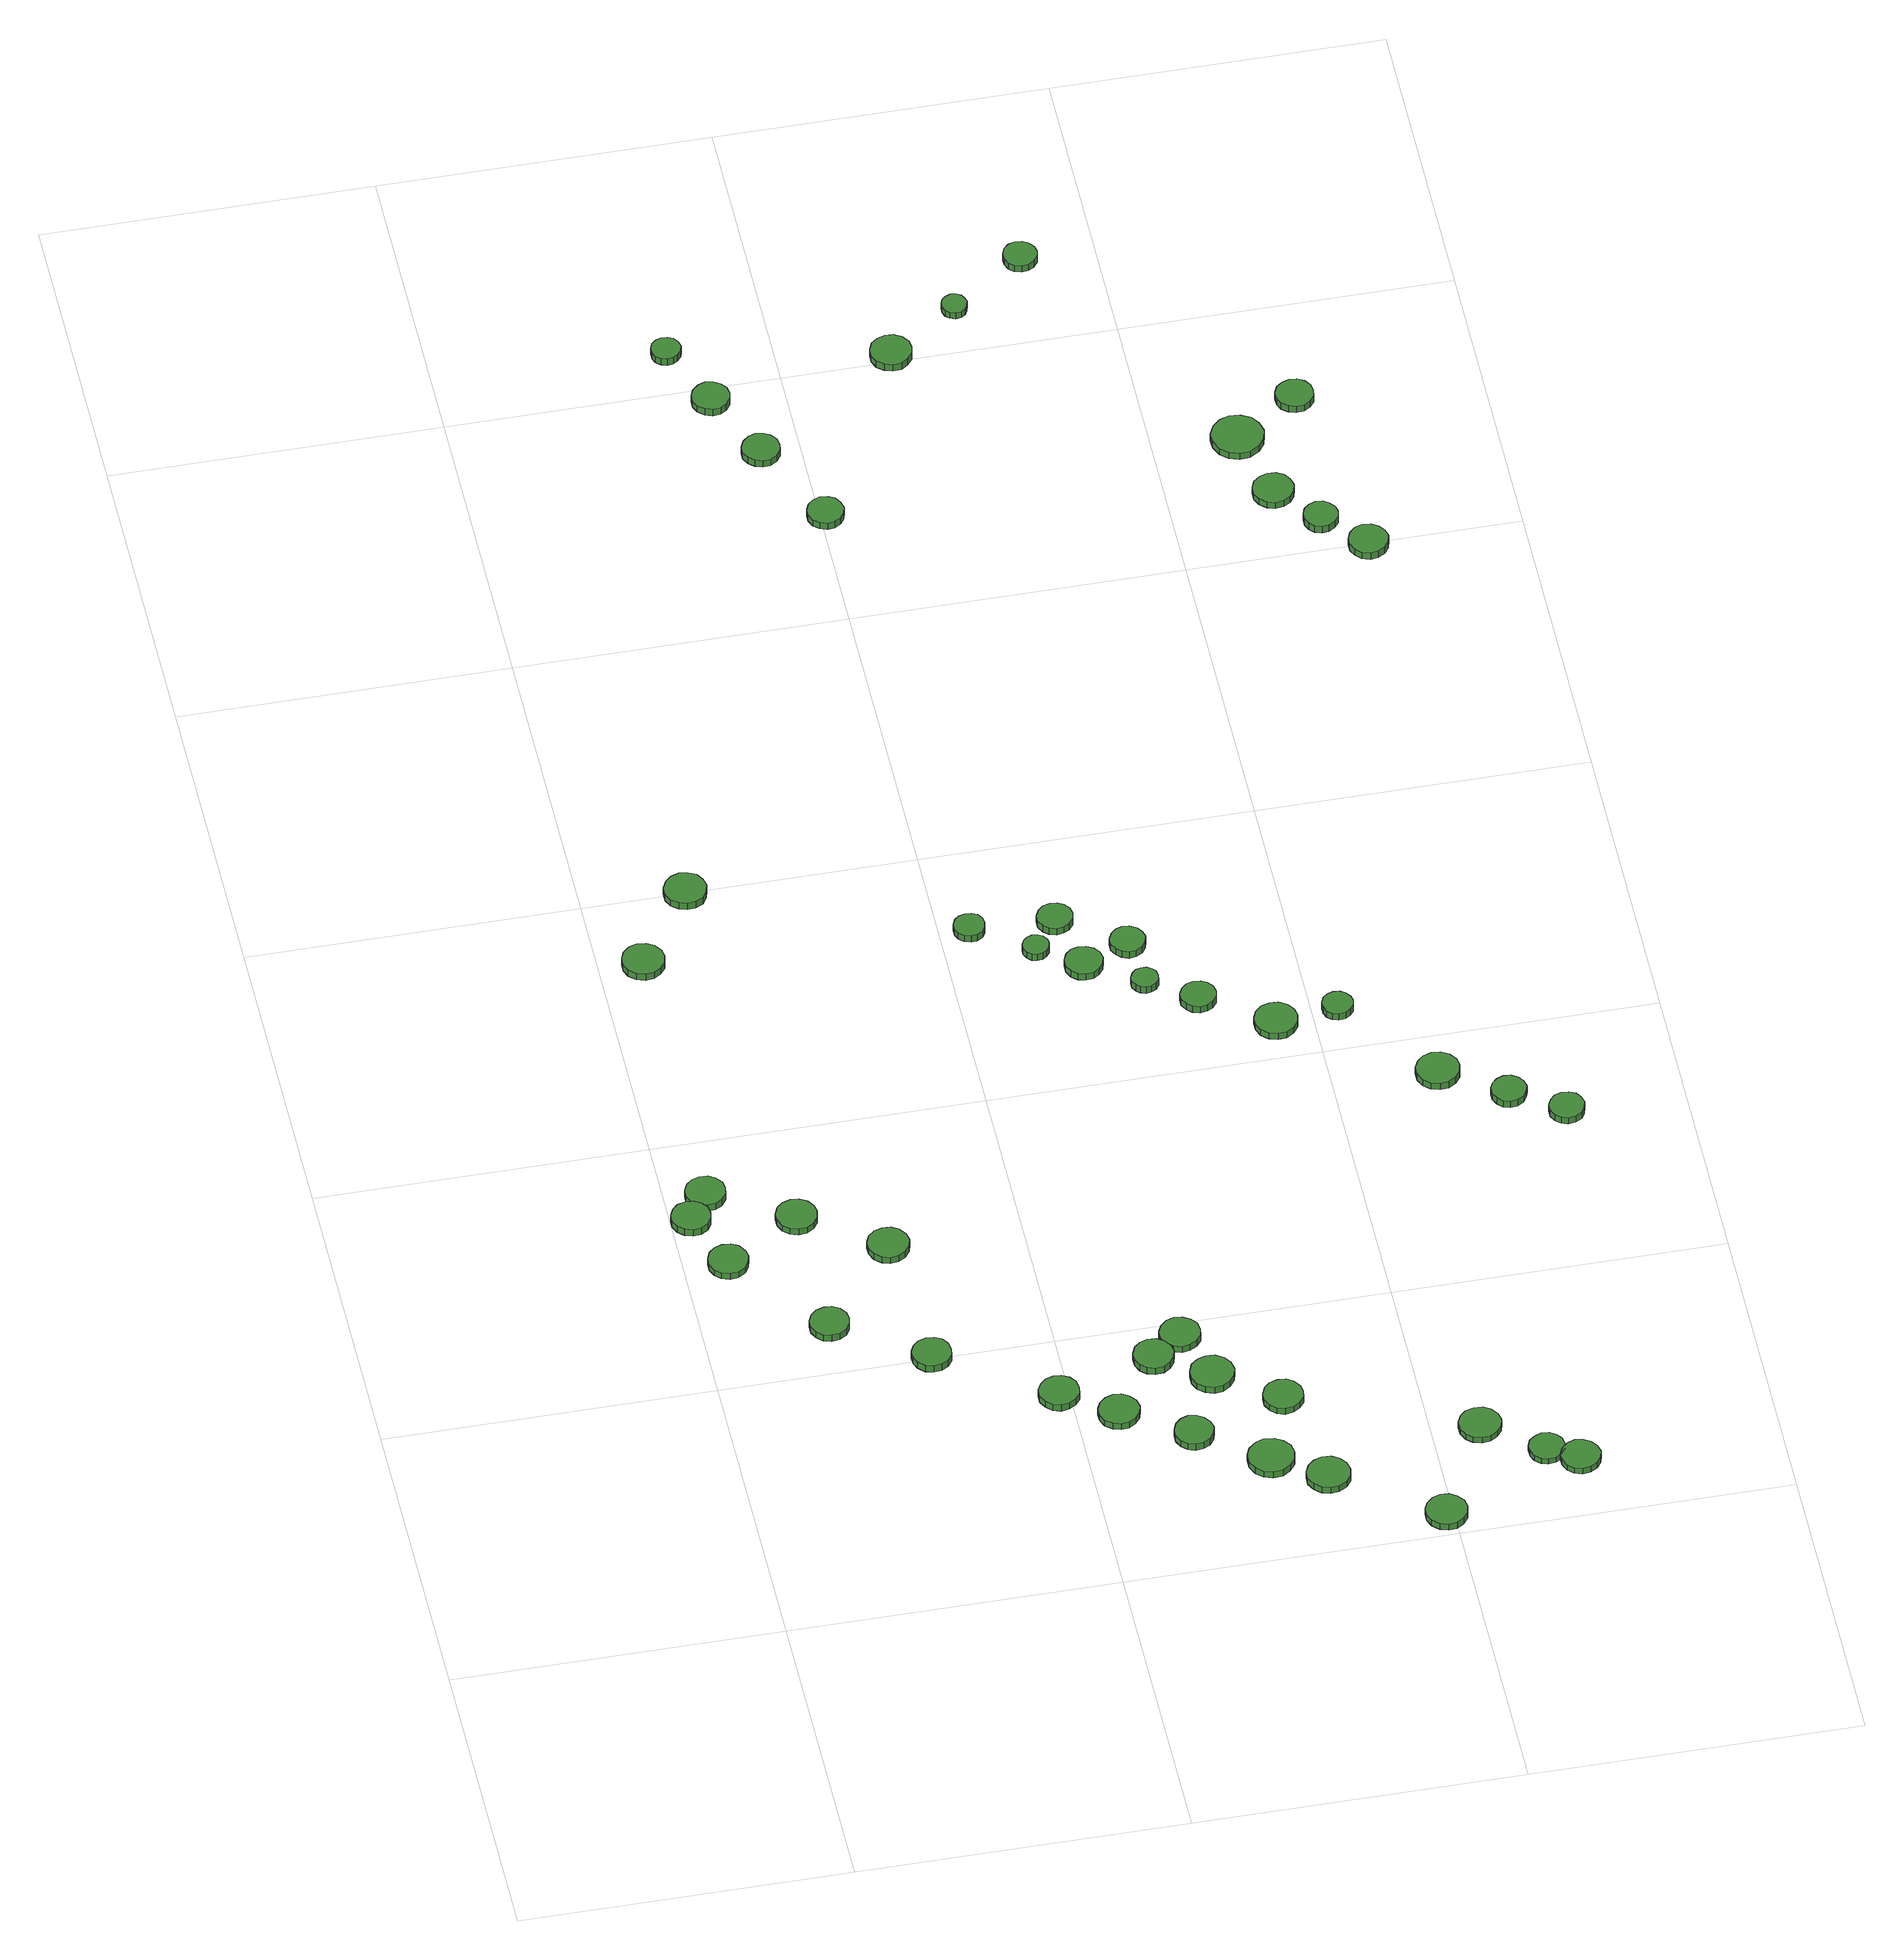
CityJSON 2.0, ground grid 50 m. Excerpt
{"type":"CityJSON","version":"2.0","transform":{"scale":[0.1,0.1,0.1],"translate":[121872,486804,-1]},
"CityObjects":{
"tree1":{"type":"SolitaryVegetationObject","attributes":{"function":"something"},"geometry":[{"type":"MultiSurface","lod":"1","boundaries":[[[0,1,2,3,4,5,6,7,8,9,10,11,12,13,14]],[[15,16,17,18,19,20,21,22,23,24,25,26,27,28,29]],[[0,29,28,1]],[[1,28,27,2]],[[2,27,26,3]],[[3,26,25,4]],[[4,25,24,5]],[[5,24,23,6]],[[6,23,22,7]],[[7,22,21,8]],[[8,21,20,9]],[[9,20,19,10]],[[10,19,18,11]],[[11,18,17,12]],[[12,17,16,13]],[[13,16,15,14]],[[14,15,29,0]]]}]},
"tree2":{"type":"SolitaryVegetationObject","attributes":{"function":"something"},"geometry":[{"type":"MultiSurface","lod":"1","boundaries":[[[30,31,32,33,34,35,36,37,38,39,40,41,42,43,44]],[[45,46,47,48,49,50,51,52,53,54,55,56,57,58,59]],[[30,59,58,31]],[[31,58,57,32]],[[32,57,56,33]],[[33,56,55,34]],[[34,55,54,35]],[[35,54,53,36]],[[36,53,52,37]],[[37,52,51,38]],[[38,51,50,39]],[[39,50,49,40]],[[40,49,48,41]],[[41,48,47,42]],[[42,47,46,43]],[[43,46,45,44]],[[44,45,59,30]]]}]},
"tree3":{"type":"SolitaryVegetationObject","attributes":{"function":"something"},"geometry":[{"type":"MultiSurface","lod":"1","boundaries":[[[60,61,62,63,64,65,66,67,68,69,70,71,72,73,74]],[[75,76,77,78,79,80,81,82,83,84,85,86,87,88,89]],[[60,89,88,61]],[[61,88,87,62]],[[62,87,86,63]],[[63,86,85,64]],[[64,85,84,65]],[[65,84,83,66]],[[66,83,82,67]],[[67,82,81,68]],[[68,81,80,69]],[[69,80,79,70]],[[70,79,78,71]],[[71,78,77,72]],[[72,77,76,73]],[[73,76,75,74]],[[74,75,89,60]]]}]},
"tree4":{"type":"SolitaryVegetationObject","attributes":{"function":"something"},"geometry":[{"type":"MultiSurface","lod":"1","boundaries":[[[90,91,92,93,94,95,96,97,98,99,100,101,102,103,104]],[[105,106,107,108,109,110,111,112,113,114,115,116,117,118,119]],[[90,119,118,91]],[[91,118,117,92]],[[92,117,116,93]],[[93,116,115,94]],[[94,115,114,95]],[[95,114,113,96]],[[96,113,112,97]],[[97,112,111,98]],[[98,111,110,99]],[[99,110,109,100]],[[100,109,108,101]],[[101,108,107,102]],[[102,107,106,103]],[[103,106,105,104]],[[104,105,119,90]]]}]},
"tree5":{"type":"SolitaryVegetationObject","attributes":{"function":"something"},"geometry":[{"type":"MultiSurface","lod":"1","boundaries":[[[120,121,122,123,124,125,126,127,128,129,130,131,132,133,134]],[[135,136,137,138,139,140,141,142,143,144,145,146,147,148,149]],[[120,149,148,121]],[[121,148,147,122]],[[122,147,146,123]],[[123,146,145,124]],[[124,145,144,125]],[[125,144,143,126]],[[126,143,142,127]],[[127,142,141,128]],[[128,141,140,129]],[[129,140,139,130]],[[130,139,138,131]],[[131,138,137,132]],[[132,137,136,133]],[[133,136,135,134]],[[134,135,149,120]]]}]},
"tree6":{"type":"SolitaryVegetationObject","attributes":{"function":"something"},"geometry":[{"type":"MultiSurface","lod":"1","boundaries":[[[150,151,152,153,154,155,156,157,158,159,160,161,162,163,164]],[[165,166,167,168,169,170,171,172,173,174,175,176,177,178,179]],[[150,179,178,151]],[[151,178,177,152]],[[152,177,176,153]],[[153,176,175,154]],[[154,175,174,155]],[[155,174,173,156]],[[156,173,172,157]],[[157,172,171,158]],[[158,171,170,159]],[[159,170,169,160]],[[160,169,168,161]],[[161,168,167,162]],[[162,167,166,163]],[[163,166,165,164]],[[164,165,179,150]]]}]},
"tree7":{"type":"SolitaryVegetationObject","attributes":{"function":"something"},"geometry":[{"type":"MultiSurface","lod":"1","boundaries":[[[180,181,182,183,184,185,186,187,188,189,190,191,192,193,194]],[[195,196,197,198,199,200,201,202,203,204,205,206,207,208,209]],[[180,209,208,181]],[[181,208,207,182]],[[182,207,206,183]],[[183,206,205,184]],[[184,205,204,185]],[[185,204,203,186]],[[186,203,202,187]],[[187,202,201,188]],[[188,201,200,189]],[[189,200,199,190]],[[190,199,198,191]],[[191,198,197,192]],[[192,197,196,193]],[[193,196,195,194]],[[194,195,209,180]]]}]},
"tree8":{"type":"SolitaryVegetationObject","attributes":{"function":"something"},"geometry":[{"type":"MultiSurface","lod":"1","boundaries":[[[210,211,212,213,214,215,216,217,218,219,220,221,222,223,224]],[[225,226,227,228,229,230,231,232,233,234,235,236,237,238,239]],[[210,239,238,211]],[[211,238,237,212]],[[212,237,236,213]],[[213,236,235,214]],[[214,235,234,215]],[[215,234,233,216]],[[216,233,232,217]],[[217,232,231,218]],[[218,231,230,219]],[[219,230,229,220]],[[220,229,228,221]],[[221,228,227,222]],[[222,227,226,223]],[[223,226,225,224]],[[224,225,239,210]]]}]},
"tree9":{"type":"SolitaryVegetationObject","attributes":{"function":"something"},"geometry":[{"type":"MultiSurface","lod":"1","boundaries":[[[240,241,242,243,244,245,246,247,248,249,250,251,252,253,254]],[[255,256,257,258,259,260,261,262,263,264,265,266,267,268,269]],[[240,269,268,241]],[[241,268,267,242]],[[242,267,266,243]],[[243,266,265,244]],[[244,265,264,245]],[[245,264,263,246]],[[246,263,262,247]],[[247,262,261,248]],[[248,261,260,249]],[[249,260,259,250]],[[250,259,258,251]],[[251,258,257,252]],[[252,257,256,253]],[[253,256,255,254]],[[254,255,269,240]]]}]},
"tree10":{"type":"SolitaryVegetationObject","attributes":{"function":"something"},"geometry":[{"type":"MultiSurface","lod":"1","boundaries":[[[270,271,272,273,274,275,276,277,278,279,280,281,282,283,284]],[[285,286,287,288,289,290,291,292,293,294,295,296,297,298,299]],[[270,299,298,271]],[[271,298,297,272]],[[272,297,296,273]],[[273,296,295,274]],[[274,295,294,275]],[[275,294,293,276]],[[276,293,292,277]],[[277,292,291,278]],[[278,291,290,279]],[[279,290,289,280]],[[280,289,288,281]],[[281,288,287,282]],[[282,287,286,283]],[[283,286,285,284]],[[284,285,299,270]]]}]},
"tree11":{"type":"SolitaryVegetationObject","attributes":{"function":"something"},"geometry":[{"type":"MultiSurface","lod":"1","boundaries":[[[300,301,302,303,304,305,306,307,308,309,310,311,312,313,314]],[[315,316,317,318,319,320,321,322,323,324,325,326,327,328,329]],[[300,329,328,301]],[[301,328,327,302]],[[302,327,326,303]],[[303,326,325,304]],[[304,325,324,305]],[[305,324,323,306]],[[306,323,322,307]],[[307,322,321,308]],[[308,321,320,309]],[[309,320,319,310]],[[310,319,318,311]],[[311,318,317,312]],[[312,317,316,313]],[[313,316,315,314]],[[314,315,329,300]]]}]},
"tree12":{"type":"SolitaryVegetationObject","attributes":{"function":"something"},"geometry":[{"type":"MultiSurface","lod":"1","boundaries":[[[330,331,332,333,334,335,336,337,338,339,340,341,342,343,344]],[[345,346,347,348,349,350,351,352,353,354,355,356,357,358,359]],[[330,359,358,331]],[[331,358,357,332]],[[332,357,356,333]],[[333,356,355,334]],[[334,355,354,335]],[[335,354,353,336]],[[336,353,352,337]],[[337,352,351,338]],[[338,351,350,339]],[[339,350,349,340]],[[340,349,348,341]],[[341,348,347,342]],[[342,347,346,343]],[[343,346,345,344]],[[344,345,359,330]]]}]},
"tree13":{"type":"SolitaryVegetationObject","attributes":{"function":"something"},"geometry":[{"type":"MultiSurface","lod":"1","boundaries":[[[360,361,362,363,364,365,366,367,368,369,370,371,372,373,374]],[[375,376,377,378,379,380,381,382,383,384,385,386,387,388,389]],[[360,389,388,361]],[[361,388,387,362]],[[362,387,386,363]],[[363,386,385,364]],[[364,385,384,365]],[[365,384,383,366]],[[366,383,382,367]],[[367,382,381,368]],[[368,381,380,369]],[[369,380,379,370]],[[370,379,378,371]],[[371,378,377,372]],[[372,377,376,373]],[[373,376,375,374]],[[374,375,389,360]]]}]},
"tree14":{"type":"SolitaryVegetationObject","attributes":{"function":"something"},"geometry":[{"type":"MultiSurface","lod":"1","boundaries":[[[390,391,392,393,394,395,396,397,398,399,400,401,402,403,404]],[[405,406,407,408,409,410,411,412,413,414,415,416,417,418,419]],[[390,419,418,391]],[[391,418,417,392]],[[392,417,416,393]],[[393,416,415,394]],[[394,415,414,395]],[[395,414,413,396]],[[396,413,412,397]],[[397,412,411,398]],[[398,411,410,399]],[[399,410,409,400]],[[400,409,408,401]],[[401,408,407,402]],[[402,407,406,403]],[[403,406,405,404]],[[404,405,419,390]]]}]},
"tree15":{"type":"SolitaryVegetationObject","attributes":{"function":"something"},"geometry":[{"type":"MultiSurface","lod":"1","boundaries":[[[420,421,422,423,424,425,426,427,428,429,430,431,432,433,434]],[[435,436,437,438,439,440,441,442,443,444,445,446,447,448,449]],[[420,449,448,421]],[[421,448,447,422]],[[422,447,446,423]],[[423,446,445,424]],[[424,445,444,425]],[[425,444,443,426]],[[426,443,442,427]],[[427,442,441,428]],[[428,441,440,429]],[[429,440,439,430]],[[430,439,438,431]],[[431,438,437,432]],[[432,437,436,433]],[[433,436,435,434]],[[434,435,449,420]]]}]},
"tree16":{"type":"SolitaryVegetationObject","attributes":{"function":"something"},"geometry":[{"type":"MultiSurface","lod":"1","boundaries":[[[450,451,452,453,454,455,456,457,458,459,460,461,462,463,464]],[[465,466,467,468,469,470,471,472,473,474,475,476,477,478,479]],[[450,479,478,451]],[[451,478,477,452]],[[452,477,476,453]],[[453,476,475,454]],[[454,475,474,455]],[[455,474,473,456]],[[456,473,472,457]],[[457,472,471,458]],[[458,471,470,459]],[[459,470,469,460]],[[460,469,468,461]],[[461,468,467,462]],[[462,467,466,463]],[[463,466,465,464]],[[464,465,479,450]]]}]},
"tree17":{"type":"SolitaryVegetationObject","attributes":{"function":"something"},"geometry":[{"type":"MultiSurface","lod":"1","boundaries":[[[480,481,482,483,484,485,486,487,488,489,490,491,492,493,494]],[[495,496,497,498,499,500,501,502,503,504,505,506,507,508,509]],[[480,509,508,481]],[[481,508,507,482]],[[482,507,506,483]],[[483,506,505,484]],[[484,505,504,485]],[[485,504,503,486]],[[486,503,502,487]],[[487,502,501,488]],[[488,501,500,489]],[[489,500,499,490]],[[490,499,498,491]],[[491,498,497,492]],[[492,497,496,493]],[[493,496,495,494]],[[494,495,509,480]]]}]},
"tree18":{"type":"SolitaryVegetationObject","attributes":{"function":"something"},"geometry":[{"type":"MultiSurface","lod":"1","boundaries":[[[510,511,512,513,514,515,516,517,518,519,520,521,522,523,524]],[[525,526,527,528,529,530,531,532,533,534,535,536,537,538,539]],[[510,539,538,511]],[[511,538,537,512]],[[512,537,536,513]],[[513,536,535,514]],[[514,535,534,515]],[[515,534,533,516]],[[516,533,532,517]],[[517,532,531,518]],[[518,531,530,519]],[[519,530,529,520]],[[520,529,528,521]],[[521,528,527,522]],[[522,527,526,523]],[[523,526,525,524]],[[524,525,539,510]]]}]},
"tree19":{"type":"SolitaryVegetationObject","attributes":{"function":"something"},"geometry":[{"type":"MultiSurface","lod":"1","boundaries":[[[540,541,542,543,544,545,546,547,548,549,550,551,552,553,554]],[[555,556,557,558,559,560,561,562,563,564,565,566,567,568,569]],[[540,569,568,541]],[[541,568,567,542]],[[542,567,566,543]],[[543,566,565,544]],[[544,565,564,545]],[[545,564,563,546]],[[546,563,562,547]],[[547,562,561,548]],[[548,561,560,549]],[[549,560,559,550]],[[550,559,558,551]],[[551,558,557,552]],[[552,557,556,553]],[[553,556,555,554]],[[554,555,569,540]]]}]},
"tree20":{"type":"SolitaryVegetationObject","attributes":{"function":"something"},"geometry":[{"type":"MultiSurface","lod":"1","boundaries":[[[570,571,572,573,574,575,576,577,578,579,580,581,582,583,584]],[[585,586,587,588,589,590,591,592,593,594,595,596,597,598,599]],[[570,599,598,571]],[[571,598,597,572]],[[572,597,596,573]],[[573,596,595,574]],[[574,595,594,575]],[[575,594,593,576]],[[576,593,592,577]],[[577,592,591,578]],[[578,591,590,579]],[[579,590,589,580]],[[580,589,588,581]],[[581,588,587,582]],[[582,587,586,583]],[[583,586,585,584]],[[584,585,599,570]]]}]},
"tree21":{"type":"SolitaryVegetationObject","attributes":{"function":"something"},"geometry":[{"type":"MultiSurface","lod":"1","boundaries":[[[600,601,602,603,604,605,606,607,608,609,610,611,612,613,614]],[[615,616,617,618,619,620,621,622,623,624,625,626,627,628,629]],[[600,629,628,601]],[[601,628,627,602]],[[602,627,626,603]],[[603,626,625,604]],[[604,625,624,605]],[[605,624,623,606]],[[606,623,622,607]],[[607,622,621,608]],[[608,621,620,609]],[[609,620,619,610]],[[610,619,618,611]],[[611,618,617,612]],[[612,617,616,613]],[[613,616,615,614]],[[614,615,629,600]]]}]},
"tree22":{"type":"SolitaryVegetationObject","attributes":{"function":"something"},"geometry":[{"type":"MultiSurface","lod":"1","boundaries":[[[630,631,632,633,634,635,636,637,638,639,640,641,642,643,644]],[[645,646,647,648,649,650,651,652,653,654,655,656,657,658,659]],[[630,659,658,631]],[[631,658,657,632]],[[632,657,656,633]],[[633,656,655,634]],[[634,655,654,635]],[[635,654,653,636]],[[636,653,652,637]],[[637,652,651,638]],[[638,651,650,639]],[[639,650,649,640]],[[640,649,648,641]],[[641,648,647,642]],[[642,647,646,643]],[[643,646,645,644]],[[644,645,659,630]]]}]},
"tree23":{"type":"SolitaryVegetationObject","attributes":{"function":"something"},"geometry":[{"type":"MultiSurface","lod":"1","boundaries":[[[660,661,662,663,664,665,666,667,668,669,670,671,672,673,674]],[[675,676,677,678,679,680,681,682,683,684,685,686,687,688,689]],[[660,689,688,661]],[[661,688,687,662]],[[662,687,686,663]],[[663,686,685,664]],[[664,685,684,665]],[[665,684,683,666]],[[666,683,682,667]],[[667,682,681,668]],[[668,681,680,669]],[[669,680,679,670]],[[670,679,678,671]],[[671,678,677,672]],[[672,677,676,673]],[[673,676,675,674]],[[674,675,689,660]]]}]},
"tree24":{"type":"SolitaryVegetationObject","attributes":{"function":"something"},"geometry":[{"type":"MultiSurface","lod":"1","boundaries":[[[690,691,692,693,694,695,696,697,698,699,700,701,702,703,704]],[[705,706,707,708,709,710,711,712,713,714,715,716,717,718,719]],[[690,719,718,691]],[[691,718,717,692]],[[692,717,716,693]],[[693,716,715,694]],[[694,715,714,695]],[[695,714,713,696]],[[696,713,712,697]],[[697,712,711,698]],[[698,711,710,699]],[[699,710,709,700]],[[700,709,708,701]],[[701,708,707,702]],[[702,707,706,703]],[[703,706,705,704]],[[704,705,719,690]]]}]},
"tree25":{"type":"SolitaryVegetationObject","attributes":{"function":"something"},"geometry":[{"type":"MultiSurface","lod":"1","boundaries":[[[720,721,722,723,724,725,726,727,728,729,730,731,732,733,734]],[[735,736,737,738,739,740,741,742,743,744,745,746,747,748,749]],[[720,749,748,721]],[[721,748,747,722]],[[722,747,746,723]],[[723,746,745,724]],[[724,745,744,725]],[[725,744,743,726]],[[726,743,742,727]],[[727,742,741,728]],[[728,741,740,729]],[[729,740,739,730]],[[730,739,738,731]],[[731,738,737,732]],[[732,737,736,733]],[[733,736,735,734]],[[734,735,749,720]]]}]},
"tree26":{"type":"SolitaryVegetationObject","attributes":{"function":"something"},"geometry":[{"type":"MultiSurface","lod":"1","boundaries":[[[750,751,752,753,754,755,756,757,758,759,760,761,762,763,764]],[[765,766,767,768,769,770,771,772,773,774,775,776,777,778,779]],[[750,779,778,751]],[[751,778,777,752]],[[752,777,776,753]],[[753,776,775,754]],[[754,775,774,755]],[[755,774,773,756]],[[756,773,772,757]],[[757,772,771,758]],[[758,771,770,759]],[[759,770,769,760]],[[760,769,768,761]],[[761,768,767,762]],[[762,767,766,763]],[[763,766,765,764]],[[764,765,779,750]]]}]},
"tree27":{"type":"SolitaryVegetationObject","attributes":{"function":"something"},"geometry":[{"type":"MultiSurface","lod":"1","boundaries":[[[780,781,782,783,784,785,786,787,788,789,790,791,792,793,794]],[[795,796,797,798,799,800,801,802,803,804,805,806,807,808,809]],[[780,809,808,781]],[[781,808,807,782]],[[782,807,806,783]],[[783,806,805,784]],[[784,805,804,785]],[[785,804,803,786]],[[786,803,802,787]],[[787,802,801,788]],[[788,801,800,789]],[[789,800,799,790]],[[790,799,798,791]],[[791,798,797,792]],[[792,797,796,793]],[[793,796,795,794]],[[794,795,809,780]]]}]},
"tree28":{"type":"SolitaryVegetationObject","attributes":{"function":"something"},"geometry":[{"type":"MultiSurface","lod":"1","boundaries":[[[810,811,812,813,814,815,816,817,818,819,820,821,822,823,824]],[[825,826,827,828,829,830,831,832,833,834,835,836,837,838,839]],[[810,839,838,811]],[[811,838,837,812]],[[812,837,836,813]],[[813,836,835,814]],[[814,835,834,815]],[[815,834,833,816]],[[816,833,832,817]],[[817,832,831,818]],[[818,831,830,819]],[[819,830,829,820]],[[820,829,828,821]],[[821,828,827,822]],[[822,827,826,823]],[[823,826,825,824]],[[824,825,839,810]]]}]},
"tree29":{"type":"SolitaryVegetationObject","attributes":{"function":"something"},"geometry":[{"type":"MultiSurface","lod":"1","boundaries":[[[840,841,842,843,844,845,846,847,848,849,850,851,852,853,854]],[[855,856,857,858,859,860,861,862,863,864,865,866,867,868,869]],[[840,869,868,841]],[[841,868,867,842]],[[842,867,866,843]],[[843,866,865,844]],[[844,865,864,845]],[[845,864,863,846]],[[846,863,862,847]],[[847,862,861,848]],[[848,861,860,849]],[[849,860,859,850]],[[850,859,858,851]],[[851,858,857,852]],[[852,857,856,853]],[[853,856,855,854]],[[854,855,869,840]]]}]},
"tree30":{"type":"SolitaryVegetationObject","attributes":{"function":"something"},"geometry":[{"type":"MultiSurface","lod":"1","boundaries":[[[870,871,872,873,874,875,876,877,878,879,880,881,882,883,884]],[[885,886,887,888,889,890,891,892,893,894,895,896,897,898,899]],[[870,899,898,871]],[[871,898,897,872]],[[872,897,896,873]],[[873,896,895,874]],[[874,895,894,875]],[[875,894,893,876]],[[876,893,892,877]],[[877,892,891,878]],[[878,891,890,879]],[[879,890,889,880]],[[880,889,888,881]],[[881,888,887,882]],[[882,887,886,883]],[[883,886,885,884]],[[884,885,899,870]]]}]},
"tree31":{"type":"SolitaryVegetationObject","attributes":{"function":"something"},"geometry":[{"type":"MultiSurface","lod":"1","boundaries":[[[900,901,902,903,904,905,906,907,908,909,910,911,912,913,914]],[[915,916,917,918,919,920,921,922,923,924,925,926,927,928,929]],[[900,929,928,901]],[[901,928,927,902]],[[902,927,926,903]],[[903,926,925,904]],[[904,925,924,905]],[[905,924,923,906]],[[906,923,922,907]],[[907,922,921,908]],[[908,921,920,909]],[[909,920,919,910]],[[910,919,918,911]],[[911,918,917,912]],[[912,917,916,913]],[[913,916,915,914]],[[914,915,929,900]]]}]},
"tree32":{"type":"SolitaryVegetationObject","attributes":{"function":"something"},"geometry":[{"type":"MultiSurface","lod":"1","boundaries":[[[930,931,932,933,934,935,936,937,938,939,940,941,942,943,944]],[[945,946,947,948,949,950,951,952,953,954,955,956,957,958,959]],[[930,959,958,931]],[[931,958,957,932]],[[932,957,956,933]],[[933,956,955,934]],[[934,955,954,935]],[[935,954,953,936]],[[936,953,952,937]],[[937,952,951,938]],[[938,951,950,939]],[[939,950,949,940]],[[940,949,948,941]],[[941,948,947,942]],[[942,947,946,943]],[[943,946,945,944]],[[944,945,959,930]]]}]},
"tree33":{"type":"SolitaryVegetationObject","attributes":{"function":"something"},"geometry":[{"type":"MultiSurface","lod":"1","boundaries":[[[960,961,962,963,964,965,966,967,968,969,970,971,972,973,974]],[[975,976,977,978,979,980,981,982,983,984,985,986,987,988,989]],[[960,989,988,961]],[[961,988,987,962]],[[962,987,986,963]],[[963,986,985,964]],[[964,985,984,965]],[[965,984,983,966]],[[966,983,982,967]],[[967,982,981,968]],[[968,981,980,969]],[[969,980,979,970]],[[970,979,978,971]],[[971,978,977,972]],[[972,977,976,973]],[[973,976,975,974]],[[974,975,989,960]]]}]},
"tree34":{"type":"SolitaryVegetationObject","attributes":{"function":"something"},"geometry":[{"type":"MultiSurface","lod":"1","boundaries":[[[990,991,992,993,994,995,996,997,998,999,1000,1001,1002,1003,1004]],[[1005,1006,1007,1008,1009,1010,1011,1012,1013,1014,1015,1016,1017,1018,1019]],[[990,1019,1018,991]],[[991,1018,1017,992]],[[992,1017,1016,993]],[[993,1016,1015,994]],[[994,1015,1014,995]],[[995,1014,1013,996]],[[996,1013,1012,997]],[[997,1012,1011,998]],[[998,1011,1010,999]],[[999,1010,1009,1000]],[[1000,1009,1008,1001]],[[1001,1008,1007,1002]],[[1002,1007,1006,1003]],[[1003,1006,1005,1004]],[[1004,1005,1019,990]]]}]},
"tree35":{"type":"SolitaryVegetationObject","attributes":{"function":"something"},"geometry":[{"type":"MultiSurface","lod":"1","boundaries":[[[1020,1021,1022,1023,1024,1025,1026,1027,1028,1029,1030,1031,1032,1033,1034]],[[1035,1036,1037,1038,1039,1040,1041,1042,1043,1044,1045,1046,1047,1048,1049]],[[1020,1049,1048,1021]],[[1021,1048,1047,1022]],[[1022,1047,1046,1023]],[[1023,1046,1045,1024]],[[1024,1045,1044,1025]],[[1025,1044,1043,1026]],[[1026,1043,1042,1027]],[[1027,1042,1041,1028]],[[1028,1041,1040,1029]],[[1029,1040,1039,1030]],[[1030,1039,1038,1031]],[[1031,1038,1037,1032]],[[1032,1037,1036,1033]],[[1033,1036,1035,1034]],[[1034,1035,1049,1020]]]}]},
"tree36":{"type":"SolitaryVegetationObject","attributes":{"function":"something"},"geometry":[{"type":"MultiSurface","lod":"1","boundaries":[[[1050,1051,1052,1053,1054,1055,1056,1057,1058,1059,1060,1061,1062,1063,1064]],[[1065,1066,1067,1068,1069,1070,1071,1072,1073,1074,1075,1076,1077,1078,1079]],[[1050,1079,1078,1051]],[[1051,1078,1077,1052]],[[1052,1077,1076,1053]],[[1053,1076,1075,1054]],[[1054,1075,1074,1055]],[[1055,1074,1073,1056]],[[1056,1073,1072,1057]],[[1057,1072,1071,1058]],[[1058,1071,1070,1059]],[[1059,1070,1069,1060]],[[1060,1069,1068,1061]],[[1061,1068,1067,1062]],[[1062,1067,1066,1063]],[[1063,1066,1065,1064]],[[1064,1065,1079,1050]]]}]},
"tree37":{"type":"SolitaryVegetationObject","attributes":{"function":"something"},"geometry":[{"type":"MultiSurface","lod":"1","boundaries":[[[1080,1081,1082,1083,1084,1085,1086,1087,1088,1089,1090,1091,1092,1093,1094]],[[1095,1096,1097,1098,1099,1100,1101,1102,1103,1104,1105,1106,1107,1108,1109]],[[1080,1109,1108,1081]],[[1081,1108,1107,1082]],[[1082,1107,1106,1083]],[[1083,1106,1105,1084]],[[1084,1105,1104,1085]],[[1085,1104,1103,1086]],[[1086,1103,1102,1087]],[[1087,1102,1101,1088]],[[1088,1101,1100,1089]],[[1089,1100,1099,1090]],[[1090,1099,1098,1091]],[[1091,1098,1097,1092]],[[1092,1097,1096,1093]],[[1093,1096,1095,1094]],[[1094,1095,1109,1080]]]}]},
"tree38":{"type":"SolitaryVegetationObject","attributes":{"function":"something"},"geometry":[{"type":"MultiSurface","lod":"1","boundaries":[[[1110,1111,1112,1113,1114,1115,1116,1117,1118,1119,1120,1121,1122,1123,1124]],[[1125,1126,1127,1128,1129,1130,1131,1132,1133,1134,1135,1136,1137,1138,1139]],[[1110,1139,1138,1111]],[[1111,1138,1137,1112]],[[1112,1137,1136,1113]],[[1113,1136,1135,1114]],[[1114,1135,1134,1115]],[[1115,1134,1133,1116]],[[1116,1133,1132,1117]],[[1117,1132,1131,1118]],[[1118,1131,1130,1119]],[[1119,1130,1129,1120]],[[1120,1129,1128,1121]],[[1121,1128,1127,1122]],[[1122,1127,1126,1123]],[[1123,1126,1125,1124]],[[1124,1125,1139,1110]]]}]},
"tree39":{"type":"SolitaryVegetationObject","attributes":{"function":"something"},"geometry":[{"type":"MultiSurface","lod":"1","boundaries":[[[1140,1141,1142,1143,1144,1145,1146,1147,1148,1149,1150,1151,1152,1153,1154]],[[1155,1156,1157,1158,1159,1160,1161,1162,1163,1164,1165,1166,1167,1168,1169]],[[1140,1169,1168,1141]],[[1141,1168,1167,1142]],[[1142,1167,1166,1143]],[[1143,1166,1165,1144]],[[1144,1165,1164,1145]],[[1145,1164,1163,1146]],[[1146,1163,1162,1147]],[[1147,1162,1161,1148]],[[1148,1161,1160,1149]],[[1149,1160,1159,1150]],[[1150,1159,1158,1151]],[[1151,1158,1157,1152]],[[1152,1157,1156,1153]],[[1153,1156,1155,1154]],[[1154,1155,1169,1140]]]}]},
"tree40":{"type":"SolitaryVegetationObject","attributes":{"function":"something"},"geometry":[{"type":"MultiSurface","lod":"1","boundaries":[[[1170,1171,1172,1173,1174,1175,1176,1177,1178,1179,1180,1181,1182,1183,1184]],[[1185,1186,1187,1188,1189,1190,1191,1192,1193,1194,1195,1196,1197,1198,1199]],[[1170,1199,1198,1171]],[[1171,1198,1197,1172]],[[1172,1197,1196,1173]],[[1173,1196,1195,1174]],[[1174,1195,1194,1175]],[[1175,1194,1193,1176]],[[1176,1193,1192,1177]],[[1177,1192,1191,1178]],[[1178,1191,1190,1179]],[[1179,1190,1189,1180]],[[1180,1189,1188,1181]],[[1181,1188,1187,1182]],[[1182,1187,1186,1183]],[[1183,1186,1185,1184]],[[1184,1185,1199,1170]]]}]},
"tree41":{"type":"SolitaryVegetationObject","attributes":{"function":"something"},"geometry":[{"type":"MultiSurface","lod":"1","boundaries":[[[1200,1201,1202,1203,1204,1205,1206,1207,1208,1209,1210,1211,1212,1213,1214]],[[1215,1216,1217,1218,1219,1220,1221,1222,1223,1224,1225,1226,1227,1228,1229]],[[1200,1229,1228,1201]],[[1201,1228,1227,1202]],[[1202,1227,1226,1203]],[[1203,1226,1225,1204]],[[1204,1225,1224,1205]],[[1205,1224,1223,1206]],[[1206,1223,1222,1207]],[[1207,1222,1221,1208]],[[1208,1221,1220,1209]],[[1209,1220,1219,1210]],[[1210,1219,1218,1211]],[[1211,1218,1217,1212]],[[1212,1217,1216,1213]],[[1213,1216,1215,1214]],[[1214,1215,1229,1200]]]}]},
"tree42":{"type":"SolitaryVegetationObject","attributes":{"function":"something"},"geometry":[{"type":"MultiSurface","lod":"1","boundaries":[[[1230,1231,1232,1233,1234,1235,1236,1237,1238,1239,1240,1241,1242,1243,1244]],[[1245,1246,1247,1248,1249,1250,1251,1252,1253,1254,1255,1256,1257,1258,1259]],[[1230,1259,1258,1231]],[[1231,1258,1257,1232]],[[1232,1257,1256,1233]],[[1233,1256,1255,1234]],[[1234,1255,1254,1235]],[[1235,1254,1253,1236]],[[1236,1253,1252,1237]],[[1237,1252,1251,1238]],[[1238,1251,1250,1239]],[[1239,1250,1249,1240]],[[1240,1249,1248,1241]],[[1241,1248,1247,1242]],[[1242,1247,1246,1243]],[[1243,1246,1245,1244]],[[1244,1245,1259,1230]]]}]},
"tree43":{"type":"SolitaryVegetationObject","attributes":{"function":"something"},"geometry":[{"type":"MultiSurface","lod":"1","boundaries":[[[1260,1261,1262,1263,1264,1265,1266,1267,1268,1269,1270,1271,1272,1273,1274]],[[1275,1276,1277,1278,1279,1280,1281,1282,1283,1284,1285,1286,1287,1288,1289]],[[1260,1289,1288,1261]],[[1261,1288,1287,1262]],[[1262,1287,1286,1263]],[[1263,1286,1285,1264]],[[1264,1285,1284,1265]],[[1265,1284,1283,1266]],[[1266,1283,1282,1267]],[[1267,1282,1281,1268]],[[1268,1281,1280,1269]],[[1269,1280,1279,1270]],[[1270,1279,1278,1271]],[[1271,1278,1277,1272]],[[1272,1277,1276,1273]],[[1273,1276,1275,1274]],[[1274,1275,1289,1260]]]}]},
"tree44":{"type":"SolitaryVegetationObject","attributes":{"function":"something"},"geometry":[{"type":"MultiSurface","lod":"1","boundaries":[[[1290,1291,1292,1293,1294,1295,1296,1297,1298,1299,1300,1301,1302,1303,1304]],[[1305,1306,1307,1308,1309,1310,1311,1312,1313,1314,1315,1316,1317,1318,1319]],[[1290,1319,1318,1291]],[[1291,1318,1317,1292]],[[1292,1317,1316,1293]],[[1293,1316,1315,1294]],[[1294,1315,1314,1295]],[[1295,1314,1313,1296]],[[1296,1313,1312,1297]],[[1297,1312,1311,1298]],[[1298,1311,1310,1299]],[[1299,1310,1309,1300]],[[1300,1309,1308,1301]],[[1301,1308,1307,1302]],[[1302,1307,1306,1303]],[[1303,1306,1305,1304]],[[1304,1305,1319,1290]]]}]},
"tree45":{"type":"SolitaryVegetationObject","attributes":{"function":"something"},"geometry":[{"type":"MultiSurface","lod":"1","boundaries":[[[1320,1321,1322,1323,1324,1325,1326,1327,1328,1329,1330,1331,1332,1333,1334]],[[1335,1336,1337,1338,1339,1340,1341,1342,1343,1344,1345,1346,1347,1348,1349]],[[1320,1349,1348,1321]],[[1321,1348,1347,1322]],[[1322,1347,1346,1323]],[[1323,1346,1345,1324]],[[1324,1345,1344,1325]],[[1325,1344,1343,1326]],[[1326,1343,1342,1327]],[[1327,1342,1341,1328]],[[1328,1341,1340,1329]],[[1329,1340,1339,1330]],[[1330,1339,1338,1331]],[[1331,1338,1337,1332]],[[1332,1337,1336,1333]],[[1333,1336,1335,1334]],[[1334,1335,1349,1320]]]}]},
"tree46":{"type":"SolitaryVegetationObject","attributes":{"function":"something"},"geometry":[{"type":"MultiSurface","lod":"1","boundaries":[[[1350,1351,1352,1353,1354,1355,1356,1357,1358,1359,1360,1361,1362,1363,1364]],[[1365,1366,1367,1368,1369,1370,1371,1372,1373,1374,1375,1376,1377,1378,1379]],[[1350,1379,1378,1351]],[[1351,1378,1377,1352]],[[1352,1377,1376,1353]],[[1353,1376,1375,1354]],[[1354,1375,1374,1355]],[[1355,1374,1373,1356]],[[1356,1373,1372,1357]],[[1357,1372,1371,1358]],[[1358,1371,1370,1359]],[[1359,1370,1369,1360]],[[1360,1369,1368,1361]],[[1361,1368,1367,1362]],[[1362,1367,1366,1363]],[[1363,1366,1365,1364]],[[1364,1365,1379,1350]]]}]}
},
"vertices":[
[59,843,20],[57,855,20],[50,865,20],[39,871,20],[27,872,20],[15,869,20],[6,860,20],[1,849,20],[1,837,20],[6,826,20],[15,818,20],[27,814,20],[39,815,20],[50,821,20],[57,831,20],[57,831,7],[50,821,7],[39,815,7],[27,814,7],[15,818,7],[6,826,7],[1,837,7],[1,849,7],[6,860,7],[15,869,7],[27,872,7],[39,871,7],[50,865,7],[57,855,7],[59,843,7],
[96,746,20],[93,758,20],[86,769,20],[75,775,20],[62,776,20],[50,772,20],[41,764,20],[36,752,20],[36,740,20],[41,728,20],[50,720,20],[62,716,20],[75,717,20],[86,724,20],[93,734,20],[93,734,8],[86,724,8],[75,717,8],[62,716,8],[50,720,8],[41,728,8],[36,740,8],[36,752,8],[41,764,8],[50,772,8],[62,776,8],[75,775,8],[86,769,8],[93,758,8],[96,746,8],
[90,889,20],[88,901,20],[80,911,20],[70,917,20],[57,918,20],[45,914,20],[36,906,20],[31,895,20],[31,882,20],[36,871,20],[45,863,20],[57,859,20],[70,860,20],[80,866,20],[88,876,20],[88,876,7],[80,866,7],[70,860,7],[57,859,7],[45,863,7],[36,871,7],[31,882,7],[31,895,7],[36,906,7],[45,914,7],[57,918,7],[70,917,7],[80,911,7],[88,901,7],[90,889,7],
[214,594,19],[212,606,19],[205,616,19],[194,622,19],[182,623,19],[170,619,19],[161,611,19],[156,600,19],[156,588,19],[161,577,19],[170,568,19],[182,565,19],[194,566,19],[205,572,19],[212,582,19],[212,582,6],[205,572,6],[194,566,6],[182,565,6],[170,568,6],[161,577,6],[156,588,6],[156,600,6],[161,611,6],[170,619,6],[182,623,6],[194,622,6],[205,616,6],[212,606,6],[214,594,6],
[212,817,19],[209,829,19],[202,839,19],[191,846,19],[178,847,19],[166,843,19],[156,835,19],[151,823,19],[151,810,19],[156,798,19],[166,790,19],[178,786,19],[191,787,19],[202,794,19],[209,804,19],[209,804,7],[202,794,7],[191,787,7],[178,786,7],[166,790,7],[156,798,7],[151,810,7],[151,823,7],[156,835,7],[166,843,7],[178,847,7],[191,846,7],[202,839,7],[209,829,7],[212,817,7],
[347,502,20],[345,514,20],[338,524,20],[327,530,20],[315,531,20],[303,527,20],[294,519,20],[289,508,20],[289,496,20],[294,485,20],[303,476,20],[315,473,20],[327,474,20],[338,480,20],[345,490,20],[345,490,7],[338,480,7],[327,474,7],[315,473,7],[303,476,7],[294,485,7],[289,496,7],[289,508,7],[294,519,7],[303,527,7],[315,531,7],[327,530,7],[338,524,7],[345,514,7],[347,502,7],
[96,1359,30],[93,1372,30],[85,1383,30],[74,1389,30],[61,1391,30],[48,1387,30],[38,1378,30],[33,1366,30],[33,1353,30],[38,1341,30],[48,1332,30],[61,1328,30],[74,1329,30],[85,1336,30],[93,1346,30],[93,1346,17],[85,1336,17],[74,1329,17],[61,1328,17],[48,1332,17],[38,1341,17],[33,1353,17],[33,1366,17],[38,1378,17],[48,1387,17],[61,1391,17],[74,1389,17],[85,1383,17],[93,1372,17],[96,1359,17],
[332,733,19],[329,746,19],[321,757,19],[310,763,19],[297,764,19],[285,760,19],[275,752,19],[270,740,19],[270,727,19],[275,715,19],[285,706,19],[297,702,19],[310,704,19],[321,710,19],[329,721,19],[329,721,7],[321,710,7],[310,704,7],[297,702,7],[285,706,7],[275,715,7],[270,727,7],[270,740,7],[275,752,7],[285,760,7],[297,764,7],[310,763,7],[321,757,7],[329,746,7],[332,733,7],
[183,1482,36],[180,1495,36],[173,1506,36],[161,1512,36],[148,1514,36],[136,1510,36],[126,1501,36],[120,1489,36],[120,1475,36],[126,1463,36],[136,1455,36],[148,1451,36],[161,1452,36],[173,1458,36],[180,1469,36],[180,1469,23],[173,1458,23],[161,1452,23],[148,1451,23],[136,1455,23],[126,1463,23],[120,1475,23],[120,1489,23],[126,1501,23],[136,1510,23],[148,1514,23],[161,1512,23],[173,1506,23],[180,1495,23],[183,1482,23],
[514,388,20],[512,401,20],[504,411,20],[493,417,20],[481,418,20],[469,414,20],[460,406,20],[454,395,20],[454,382,20],[460,371,20],[469,362,20],[481,358,20],[493,360,20],[504,366,20],[512,376,20],[512,376,7],[504,366,7],[493,360,7],[481,358,7],[469,362,7],[460,371,7],[454,382,7],[454,395,7],[460,406,7],[469,414,7],[481,418,7],[493,417,7],[504,411,7],[512,401,7],[514,388,7],
[593,334,19],[590,347,19],[582,357,19],[571,364,19],[559,365,19],[547,361,19],[537,352,19],[532,341,19],[532,328,19],[537,316,19],[547,308,19],[559,304,19],[571,305,19],[582,312,19],[590,322,19],[590,322,7],[582,312,7],[571,305,7],[559,304,7],[547,308,7],[537,316,7],[532,328,7],[532,341,7],[537,352,7],[547,361,7],[559,365,7],[571,364,7],[582,357,7],[590,347,7],[593,334,7],
[690,270,20],[687,282,20],[680,292,20],[669,298,20],[657,300,20],[646,296,20],[637,288,20],[632,276,20],[632,264,20],[637,253,20],[646,245,20],[657,241,20],[669,242,20],[680,248,20],[687,258,20],[687,258,7],[680,248,7],[669,242,7],[657,241,7],[646,245,7],[637,253,7],[632,264,7],[632,276,7],[637,288,7],[646,296,7],[657,300,7],[669,298,7],[680,292,7],[687,282,7],[690,270,7],
[664,434,20],[661,446,20],[654,456,20],[643,463,20],[630,464,20],[618,460,20],[609,452,20],[604,440,20],[604,428,20],[609,416,20],[618,408,20],[630,404,20],[643,405,20],[654,412,20],[661,422,20],[661,422,7],[654,412,7],[643,405,7],[630,404,7],[618,408,7],[609,416,7],[604,428,7],[604,440,7],[609,452,7],[618,460,7],[630,464,7],[643,463,7],[654,456,7],[661,446,7],[664,434,7],
[795,198,19],[792,213,19],[783,224,19],[771,231,19],[756,233,19],[743,228,19],[732,219,19],[726,206,19],[726,191,19],[732,178,19],[743,168,19],[756,164,19],[771,165,19],[783,173,19],[792,184,19],[792,184,7],[783,173,7],[771,165,7],[756,164,7],[743,168,7],[732,178,7],[726,191,7],[726,206,7],[732,219,7],[743,228,7],[756,233,7],[771,231,7],[783,224,7],[792,213,7],[795,198,7],
[710,470,19],[708,483,19],[700,493,19],[689,499,19],[677,501,19],[665,497,19],[655,488,19],[650,477,19],[650,464,19],[655,453,19],[665,444,19],[677,440,19],[689,442,19],[700,448,19],[708,458,19],[708,458,7],[700,448,7],[689,442,7],[677,440,7],[665,444,7],[655,453,7],[650,464,7],[650,477,7],[655,488,7],[665,497,7],[677,501,7],[689,499,7],[700,493,7],[708,483,7],[710,470,7],
[743,382,19],[740,396,19],[732,407,19],[720,414,19],[707,415,19],[694,411,19],[683,402,19],[678,389,19],[678,375,19],[683,363,19],[694,354,19],[707,349,19],[720,351,19],[732,358,19],[740,369,19],[740,369,7],[732,358,7],[720,351,7],[707,349,7],[694,354,7],[683,363,7],[678,375,7],[678,389,7],[683,402,7],[694,411,7],[707,415,7],[720,414,7],[732,407,7],[740,396,7],[743,382,7],
[868,148,19],[865,161,19],[857,172,19],[845,179,19],[832,180,19],[819,176,19],[809,167,19],[803,155,19],[803,141,19],[809,129,19],[819,120,19],[832,116,19],[845,117,19],[857,124,19],[865,135,19],[865,135,7],[857,124,7],[845,117,7],[832,116,7],[819,120,7],[809,129,7],[803,141,7],[803,155,7],[809,167,7],[819,176,7],[832,180,7],[845,179,7],[857,172,7],[865,161,7],[868,148,7],
[832,317,19],[830,329,19],[822,340,19],[812,346,19],[799,347,19],[787,343,19],[778,335,19],[773,323,19],[773,311,19],[778,300,19],[787,291,19],[799,287,19],[812,289,19],[822,295,19],[830,305,19],[830,305,7],[822,295,7],[812,289,7],[799,287,7],[787,291,7],[778,300,7],[773,311,7],[773,323,7],[778,335,7],[787,343,7],[799,347,7],[812,346,7],[822,340,7],[830,329,7],[832,317,7],
[565,1329,34],[563,1339,34],[558,1347,34],[549,1351,34],[540,1352,34],[530,1349,34],[523,1343,34],[519,1334,34],[519,1324,34],[523,1316,34],[530,1309,34],[540,1306,34],[549,1307,34],[558,1312,34],[563,1320,34],[563,1320,21],[558,1312,21],[549,1307,21],[540,1306,21],[530,1309,21],[523,1316,21],[519,1324,21],[519,1334,21],[523,1343,21],[530,1349,21],[540,1352,21],[549,1351,21],[558,1347,21],[563,1339,21],[565,1329,21],
[1020,40,19],[1017,53,19],[1009,63,19],[998,70,19],[985,71,19],[973,67,19],[963,58,19],[958,47,19],[958,34,19],[963,22,19],[973,13,19],[985,9,19],[998,10,19],[1009,17,19],[1017,27,19],[1017,27,7],[1009,17,7],[998,10,7],[985,9,7],[973,13,7],[963,22,7],[958,34,7],[958,47,7],[963,58,7],[973,67,7],[985,71,7],[998,70,7],[1009,63,7],[1017,53,7],[1020,40,7],
[649,1271,33],[647,1279,33],[642,1286,33],[635,1290,33],[627,1291,33],[619,1288,33],[613,1283,33],[609,1275,33],[609,1267,33],[613,1259,33],[619,1253,33],[627,1251,33],[635,1252,33],[642,1256,33],[647,1263,33],[647,1263,20],[642,1256,20],[635,1252,20],[627,1251,20],[619,1253,20],[613,1259,20],[609,1267,20],[609,1275,20],[613,1283,20],[619,1288,20],[627,1291,20],[635,1290,20],[642,1286,20],[647,1279,20],[649,1271,20],
[720,1227,32],[717,1239,32],[710,1248,32],[700,1254,32],[688,1255,32],[677,1252,32],[668,1244,32],[663,1233,32],[663,1221,32],[668,1210,32],[677,1202,32],[688,1199,32],[700,1200,32],[710,1206,32],[717,1215,32],[717,1215,19],[710,1206,19],[700,1200,19],[688,1199,19],[677,1202,19],[668,1210,19],[663,1221,19],[663,1233,19],[668,1244,19],[677,1252,19],[688,1255,19],[700,1254,19],[710,1248,19],[717,1239,19],[720,1227,19],
[694,1323,33],[692,1334,33],[685,1343,33],[676,1348,33],[665,1349,33],[654,1346,33],[646,1338,33],[641,1328,33],[641,1317,33],[646,1307,33],[654,1300,33],[665,1296,33],[676,1298,33],[685,1303,33],[692,1312,33],[692,1312,20],[685,1303,20],[676,1298,20],[665,1296,20],[654,1300,20],[646,1307,20],[641,1317,20],[641,1328,20],[646,1338,20],[654,1346,20],[665,1349,20],[676,1348,20],[685,1343,20],[692,1334,20],[694,1323,20],
[366,2570,30],[364,2579,30],[358,2587,30],[350,2591,30],[341,2592,30],[332,2589,30],[325,2583,30],[322,2575,30],[322,2565,30],[325,2557,30],[332,2551,30],[341,2548,30],[350,2549,30],[358,2554,30],[364,2561,30],[364,2561,17],[358,2554,17],[350,2549,17],[341,2548,17],[332,2551,17],[325,2557,17],[322,2565,17],[322,2575,17],[325,2583,17],[332,2589,17],[341,2592,17],[350,2591,17],[358,2587,17],[364,2579,17],[366,2570,17],
[791,1175,32],[790,1184,32],[785,1190,32],[777,1195,32],[769,1195,32],[761,1193,32],[755,1187,32],[751,1179,32],[751,1171,32],[755,1163,32],[761,1158,32],[769,1155,32],[777,1156,32],[785,1160,32],[790,1167,32],[790,1167,19],[785,1160,19],[777,1156,19],[769,1155,19],[761,1158,19],[755,1163,19],[751,1171,19],[751,1179,19],[755,1187,19],[761,1193,19],[769,1195,19],[777,1195,19],[785,1190,19],[790,1184,19],[791,1175,19],
[417,2466,26],[415,2478,26],[408,2487,26],[398,2493,26],[386,2495,26],[375,2491,26],[366,2483,26],[361,2472,26],[361,2460,26],[366,2450,26],[375,2442,26],[386,2438,26],[398,2439,26],[408,2445,26],[415,2455,26],[415,2455,13],[408,2445,13],[398,2439,13],[386,2438,13],[375,2442,13],[366,2450,13],[361,2460,13],[361,2472,13],[366,2483,13],[375,2491,13],[386,2495,13],[398,2493,13],[408,2487,13],[415,2478,13],[417,2466,13],
[1103,203,19],[1100,216,19],[1092,227,19],[1081,233,19],[1068,234,19],[1055,230,19],[1046,222,19],[1040,210,19],[1040,196,19],[1046,184,19],[1055,176,19],[1068,172,19],[1081,173,19],[1092,180,19],[1100,190,19],[1100,190,8],[1092,180,8],[1081,173,8],[1068,172,8],[1055,176,8],[1046,184,8],[1040,196,8],[1040,210,8],[1046,222,8],[1055,230,8],[1068,234,8],[1081,233,8],[1092,227,8],[1100,216,8],[1103,203,8],
[789,1257,32],[786,1267,32],[780,1276,32],[770,1282,32],[759,1283,32],[749,1280,32],[741,1272,32],[736,1262,32],[736,1251,32],[741,1241,32],[749,1234,32],[759,1230,32],[770,1231,32],[780,1237,32],[786,1246,32],[786,1246,19],[780,1237,19],[770,1231,19],[759,1230,19],[749,1234,19],[741,1241,19],[736,1251,19],[736,1262,19],[741,1272,19],[749,1280,19],[759,1283,19],[770,1282,19],[780,1276,19],[786,1267,19],[789,1257,19],
[468,2350,25],[466,2362,25],[459,2371,25],[449,2377,25],[437,2379,25],[426,2375,25],[417,2367,25],[412,2356,25],[412,2344,25],[417,2334,25],[426,2326,25],[437,2322,25],[449,2323,25],[459,2329,25],[466,2339,25],[466,2339,12],[459,2329,12],[449,2323,12],[437,2322,12],[426,2326,12],[417,2334,12],[412,2344,12],[412,2356,12],[417,2367,12],[426,2375,12],[437,2379,12],[449,2377,12],[459,2371,12],[466,2362,12],[468,2350,12],
[534,2206,25],[531,2217,25],[525,2227,25],[515,2232,25],[504,2234,25],[493,2230,25],[484,2222,25],[480,2212,25],[480,2201,25],[484,2190,25],[493,2183,25],[504,2179,25],[515,2180,25],[525,2186,25],[531,2195,25],[531,2195,12],[525,2186,12],[515,2180,12],[504,2179,12],[493,2183,12],[484,2190,12],[480,2201,12],[480,2212,12],[484,2222,12],[493,2230,12],[504,2234,12],[515,2232,12],[525,2227,12],[531,2217,12],[534,2206,12],
[867,1126,33],[865,1137,33],[858,1146,33],[849,1151,33],[838,1152,33],[827,1149,33],[819,1141,33],[814,1131,33],[814,1120,33],[819,1110,33],[827,1103,33],[838,1099,33],[849,1101,33],[858,1106,33],[865,1115,33],[865,1115,20],[858,1106,20],[849,1101,20],[838,1099,20],[827,1103,20],[819,1110,20],[814,1120,20],[814,1131,20],[819,1141,20],[827,1149,20],[838,1152,20],[849,1151,20],[858,1146,20],[865,1137,20],[867,1126,20],
[1184,138,18],[1182,149,18],[1175,158,18],[1166,164,18],[1154,165,18],[1144,161,18],[1135,154,18],[1131,144,18],[1131,132,18],[1135,122,18],[1144,114,18],[1154,111,18],[1166,112,18],[1175,118,18],[1182,127,18],[1182,127,8],[1175,118,8],[1166,112,8],[1154,111,8],[1144,114,8],[1135,122,8],[1131,132,8],[1131,144,8],[1135,154,8],[1144,161,8],[1154,165,8],[1166,164,8],[1175,158,8],[1182,149,8],[1184,138,8],
[1232,111,19],[1229,123,19],[1222,133,19],[1211,139,19],[1199,141,19],[1187,137,19],[1178,128,19],[1173,117,19],[1173,105,19],[1178,93,19],[1187,85,19],[1199,81,19],[1211,83,19],[1222,89,19],[1229,99,19],[1229,99,8],[1222,89,8],[1211,83,8],[1199,81,8],[1187,85,8],[1178,93,8],[1173,105,8],[1173,117,8],[1178,128,8],[1187,137,8],[1199,141,8],[1211,139,8],[1222,133,8],[1229,123,8],[1232,111,8],
[974,1055,33],[971,1068,33],[963,1079,33],[951,1086,33],[938,1087,33],[925,1083,33],[915,1074,33],[910,1062,33],[910,1048,33],[915,1036,33],[925,1027,33],[938,1023,33],[951,1024,33],[963,1031,33],[971,1042,33],[971,1042,21],[963,1031,21],[951,1024,21],[938,1023,21],[925,1027,21],[915,1036,21],[910,1048,21],[910,1062,21],[915,1074,21],[925,1083,21],[938,1087,21],[951,1086,21],[963,1079,21],[971,1068,21],[974,1055,21],
[1059,1069,32],[1057,1078,32],[1051,1086,32],[1043,1091,32],[1033,1092,32],[1024,1089,32],[1017,1083,32],[1013,1074,32],[1013,1064,32],[1017,1055,32],[1024,1049,32],[1033,1046,32],[1043,1047,32],[1051,1052,32],[1057,1059,32],[1057,1059,19],[1051,1052,19],[1043,1047,19],[1033,1046,19],[1024,1049,19],[1017,1055,19],[1013,1064,19],[1013,1074,19],[1017,1083,19],[1024,1089,19],[1033,1092,19],[1043,1091,19],[1051,1086,19],[1057,1078,19],[1059,1069,19],
[695,2505,27],[693,2517,27],[685,2528,27],[674,2534,27],[661,2535,27],[649,2531,27],[639,2523,27],[634,2511,27],[634,2498,27],[639,2486,27],[649,2478,27],[661,2474,27],[674,2475,27],[685,2482,27],[693,2492,27],[693,2492,14],[685,2482,14],[674,2475,14],[661,2474,14],[649,2478,14],[639,2486,14],[634,2498,14],[634,2511,14],[639,2523,14],[649,2531,14],[661,2535,14],[674,2534,14],[685,2528,14],[693,2517,14],[695,2505,14],
[1185,910,32],[1182,923,32],[1174,934,32],[1162,941,32],[1149,942,32],[1136,938,32],[1126,929,32],[1120,917,32],[1120,903,32],[1126,891,32],[1136,882,32],[1149,878,32],[1162,879,32],[1174,886,32],[1182,897,32],[1182,897,19],[1174,886,19],[1162,879,19],[1149,878,19],[1136,882,19],[1126,891,19],[1120,903,19],[1120,917,19],[1126,929,19],[1136,938,19],[1149,942,19],[1162,941,19],[1174,934,19],[1182,923,19],[1185,910,19],
[1272,848,32],[1269,859,32],[1263,868,32],[1253,874,32],[1242,875,32],[1232,871,32],[1224,864,32],[1219,854,32],[1219,843,32],[1224,833,32],[1232,825,32],[1242,822,32],[1253,823,32],[1263,829,32],[1269,838,32],[1269,838,19],[1263,829,19],[1253,823,19],[1242,822,19],[1232,825,19],[1224,833,19],[1219,843,19],[1219,854,19],[1224,864,19],[1232,871,19],[1242,875,19],[1253,874,19],[1263,868,19],[1269,859,19],[1272,848,19],
[793,2581,25],[791,2588,25],[787,2595,25],[780,2599,25],[772,2600,25],[764,2597,25],[758,2592,25],[755,2585,25],[755,2577,25],[758,2569,25],[764,2564,25],[772,2561,25],[780,2562,25],[787,2566,25],[791,2573,25],[791,2573,13],[787,2566,13],[780,2562,13],[772,2561,13],[764,2564,13],[758,2569,13],[755,2577,13],[755,2585,13],[758,2592,13],[764,2597,13],[772,2600,13],[780,2599,13],[787,2595,13],[791,2588,13],[793,2581,13],
[1348,799,32],[1345,810,32],[1339,819,32],[1329,824,32],[1318,825,32],[1308,822,32],[1300,814,32],[1295,804,32],[1295,793,32],[1300,783,32],[1308,776,32],[1318,772,32],[1329,774,32],[1339,779,32],[1345,788,32],[1345,788,19],[1339,779,19],[1329,774,19],[1318,772,19],[1308,776,19],[1300,783,19],[1295,793,19],[1295,804,19],[1300,814,19],[1308,822,19],[1318,825,19],[1329,824,19],[1339,819,19],[1345,810,19],[1348,799,19],
[913,2661,25],[911,2671,25],[904,2680,25],[895,2685,25],[885,2686,25],[875,2683,25],[867,2676,25],[863,2666,25],[863,2656,25],[867,2646,25],[875,2639,25],[885,2636,25],[895,2637,25],[904,2642,25],[911,2651,25],[911,2651,12],[904,2642,12],[895,2637,12],[885,2636,12],[875,2639,12],[867,2646,12],[863,2656,12],[863,2666,12],[867,2676,12],[875,2683,12],[885,2686,12],[895,2685,12],[904,2680,12],[911,2671,12],[913,2661,12],
[1185,2122,24],[1182,2134,24],[1175,2145,24],[1164,2151,24],[1151,2152,24],[1139,2148,24],[1129,2140,24],[1124,2128,24],[1124,2115,24],[1129,2104,24],[1139,2095,24],[1151,2091,24],[1164,2093,24],[1175,2099,24],[1182,2109,24],[1182,2109,12],[1175,2099,12],[1164,2093,12],[1151,2091,12],[1139,2095,12],[1129,2104,12],[1124,2115,12],[1124,2128,12],[1129,2140,12],[1139,2148,12],[1151,2152,12],[1164,2151,12],[1175,2145,12],[1182,2134,12],[1185,2122,12],
[1164,2238,25],[1160,2254,25],[1151,2267,25],[1136,2275,25],[1120,2277,25],[1105,2272,25],[1093,2261,25],[1086,2246,25],[1086,2230,25],[1093,2215,25],[1105,2204,25],[1120,2199,25],[1136,2200,25],[1151,2209,25],[1160,2222,25],[1160,2222,12],[1151,2209,12],[1136,2200,12],[1120,2199,12],[1105,2204,12],[1093,2215,12],[1086,2230,12],[1086,2246,12],[1093,2261,12],[1105,2272,12],[1120,2277,12],[1136,2275,12],[1151,2267,12],[1160,2254,12],[1164,2238,12],
[1237,2056,24],[1235,2066,24],[1228,2075,24],[1219,2081,24],[1208,2082,24],[1198,2078,24],[1190,2071,24],[1186,2061,24],[1186,2050,24],[1190,2041,24],[1198,2033,24],[1208,2030,24],[1219,2031,24],[1228,2037,24],[1235,2045,24],[1235,2045,11],[1228,2037,11],[1219,2031,11],[1208,2030,11],[1198,2033,11],[1190,2041,11],[1186,2050,11],[1186,2061,11],[1190,2071,11],[1198,2078,11],[1208,2082,11],[1219,2081,11],[1228,2075,11],[1235,2066,11],[1237,2056,11],
[1299,1992,25],[1296,2004,25],[1289,2014,25],[1278,2020,25],[1266,2022,25],[1254,2018,25],[1245,2009,25],[1240,1998,25],[1240,1986,25],[1245,1975,25],[1254,1966,25],[1266,1962,25],[1278,1964,25],[1289,1970,25],[1296,1980,25],[1296,1980,12],[1289,1970,12],[1278,1964,12],[1266,1962,12],[1254,1966,12],[1245,1975,12],[1240,1986,12],[1240,1998,12],[1245,2009,12],[1254,2018,12],[1266,2022,12],[1278,2020,12],[1289,2014,12],[1296,2004,12],[1299,1992,12],
[1251,2305,24],[1249,2316,24],[1242,2326,24],[1232,2332,24],[1220,2333,24],[1209,2329,24],[1200,2322,24],[1195,2311,24],[1195,2299,24],[1200,2288,24],[1209,2281,24],[1220,2277,24],[1232,2278,24],[1242,2284,24],[1249,2293,24],[1249,2293,11],[1242,2284,11],[1232,2278,11],[1220,2277,11],[1209,2281,11],[1200,2288,11],[1195,2299,11],[1195,2311,11],[1200,2322,11],[1209,2329,11],[1220,2333,11],[1232,2332,11],[1242,2326,11],[1249,2316,11],[1251,2305,11]
]}
